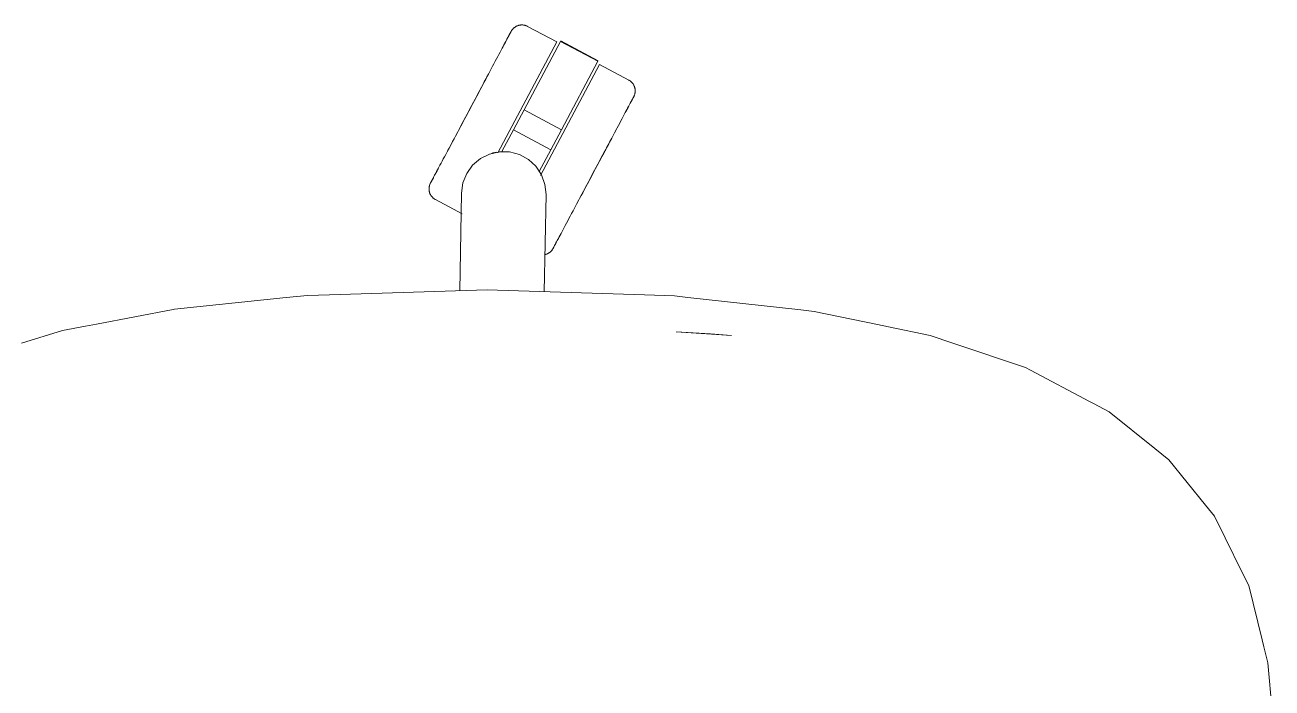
# Model space of a CAD drawing. Header units: millimetres. Extents: x 155927 to 317870, y -36033 to 97293.
# Drawn here: x 173923.9 to 174336.9, y 20220.3 to 20439.9 of the extents above; entities that cross this region are included whole.
import ezdxf

# ---------------------------------------------------------------- set-up
doc = ezdxf.new("R2010")
doc.units = ezdxf.units.MM
doc.header["$MEASUREMENT"] = 0
doc.layers.add('G-IMPT', color=8, linetype='CONTINUOUS', lineweight=9)
doc.layers.add('I-FURN', color=8, linetype='CONTINUOUS', lineweight=9)

msp = doc.modelspace()

# ---------------------------------------------------------------- linework, layer by layer
at = {"layer": 'G-IMPT'}
for p, q in [((174076.93, 20352.15), (174024.76, 20350.53)), ((174129.11, 20350.45), (174076.93, 20352.15)), ((173973.45, 20345.76), (174010.44, 20349.58)), ((174010.44, 20349.58), (174017.5, 20350.31)), ((174024.76, 20350.53), (174017.5, 20350.31)), ((174129.11, 20350.45), (174139.05, 20350.12)), ((174143.42, 20349.64), (174139.05, 20350.12)), ((174143.42, 20349.64), (174180.87, 20345.51)), ((173947.6, 20340.8), (173972.98, 20345.67)), ((173973.45, 20345.76), (173972.98, 20345.67)), ((174185.28, 20345.02), (174180.87, 20345.51)), ((174206.23, 20340.68), (174185.28, 20345.02)), ((173922.73, 20334.44), (173936.34, 20338.64)), ((173936.34, 20338.64), (173943.94, 20340.1)), ((173947.6, 20340.8), (173943.94, 20340.1)), ((174206.23, 20340.68), (174209.91, 20339.91)), ((174209.91, 20339.91), (174223.73, 20337.04)), ((174139.59, 20338.24), (174150.92, 20337.6)), ((174139.59, 20338.24), (174157.87, 20336.99)), ((174157.87, 20336.99), (174150.92, 20337.6)), ((174231.17, 20334.52), (174223.73, 20337.04)), ((174231.17, 20334.52), (174255.25, 20326.38)), ((174256.91, 20325.5), (174255.25, 20326.38)), ((174276.42, 20315.2), (174256.91, 20325.5)), ((174276.42, 20315.2), (174277.8, 20314.48)), ((174282.93, 20311.77), (174277.8, 20314.48)), ((174282.93, 20311.77), (174298.06, 20299.56)), ((174302.73, 20295.8), (174298.06, 20299.56)), ((174314.9, 20280.85), (174302.73, 20295.8)), ((174314.9, 20280.85), (174317.87, 20277.2)), ((174317.87, 20277.2), (174321.4, 20270.03)), ((174327.04, 20258.57), (174321.4, 20270.03)), ((174327.04, 20258.57), (174329.19, 20254.2)), ((174329.19, 20254.2), (174333.59, 20236.26)), ((174333.59, 20236.26), (174334.18, 20233.89)), ((174335.47, 20228.6), (174334.18, 20233.89)), ((174336.92, 20212.72), (174335.47, 20228.6))]:
    msp.add_line(p, q, dxfattribs=at)
at = {"layer": 'I-FURN'}
for p, q in [((174084.81, 20437.57), (174084.73, 20437.43)), ((174084.77, 20437.5), (174084.84, 20437.62)), ((174084.86, 20437.67), (174084.81, 20437.57)), ((174084.84, 20437.62), (174084.88, 20437.7)), ((174084.89, 20437.73), (174084.86, 20437.67)), ((174084.88, 20437.7), (174084.9, 20437.74)), ((174084.91, 20437.75), (174084.89, 20437.73)), ((174084.9, 20437.74), (174084.91, 20437.75)), ((174084.91, 20437.75), (174084.98, 20437.89)), ((174084.98, 20437.89), (174085.07, 20438.03)), ((174085.07, 20438.03), (174085.16, 20438.16)), ((174085.16, 20438.16), (174085.25, 20438.29)), ((174085.25, 20438.29), (174085.35, 20438.42)), ((174085.35, 20438.42), (174085.46, 20438.54)), ((174085.46, 20438.54), (174085.57, 20438.66)), ((174085.57, 20438.66), (174085.68, 20438.77)), ((174085.68, 20438.77), (174085.8, 20438.88)), ((174085.8, 20438.88), (174085.92, 20438.98)), ((174085.92, 20438.98), (174086.05, 20439.08)), ((174086.05, 20439.08), (174086.18, 20439.18)), ((174086.18, 20439.18), (174086.32, 20439.27)), ((174086.32, 20439.27), (174086.45, 20439.35)), ((174086.45, 20439.35), (174086.6, 20439.43)), ((174086.6, 20439.43), (174086.74, 20439.5)), ((174086.74, 20439.5), (174086.89, 20439.56)), ((174086.89, 20439.56), (174087.04, 20439.62)), ((174087.04, 20439.62), (174087.19, 20439.68)), ((174087.19, 20439.68), (174087.34, 20439.73)), ((174087.34, 20439.73), (174087.5, 20439.77)), ((174087.5, 20439.77), (174087.65, 20439.8)), ((174087.65, 20439.8), (174087.81, 20439.83)), ((174087.81, 20439.83), (174087.97, 20439.86)), ((174087.97, 20439.86), (174088.13, 20439.87)), ((174088.13, 20439.87), (174088.29, 20439.88)), ((174088.29, 20439.88), (174088.46, 20439.89)), ((174088.46, 20439.89), (174088.62, 20439.88)), ((174088.62, 20439.88), (174088.78, 20439.87)), ((174088.78, 20439.87), (174088.94, 20439.86)), ((174088.94, 20439.86), (174089.1, 20439.84)), ((174089.1, 20439.84), (174089.26, 20439.81)), ((174089.26, 20439.81), (174089.41, 20439.77)), ((174089.41, 20439.77), (174089.57, 20439.73)), ((174089.57, 20439.73), (174089.72, 20439.68)), ((174089.72, 20439.68), (174089.88, 20439.63)), ((174089.88, 20439.63), (174090.03, 20439.57)), ((174090.03, 20439.57), (174090.17, 20439.5)), ((174090.17, 20439.5), (174090.32, 20439.43)), ((174090.32, 20439.43), (174090.36, 20439.41)), ((174100.04, 20434.26), (174090.36, 20439.41)), ((174080.52, 20397.54), (174100.04, 20434.26)), ((174082.41, 20433.05), (174082.71, 20433.61)), ((174082.86, 20433.91), (174082.57, 20433.36)), ((174082.71, 20433.61), (174082.99, 20434.15)), ((174083.14, 20434.42), (174082.86, 20433.91)), ((174082.99, 20434.15), (174083.26, 20434.65)), ((174083.4, 20434.91), (174083.14, 20434.42)), ((174083.26, 20434.65), (174083.51, 20435.12)), ((174083.63, 20435.35), (174083.4, 20434.91)), ((174083.51, 20435.12), (174083.74, 20435.55)), ((174083.85, 20435.76), (174083.63, 20435.35)), ((174083.74, 20435.55), (174083.94, 20435.94)), ((174084.05, 20436.14), (174083.85, 20435.76)), ((174083.94, 20435.94), (174084.13, 20436.29)), ((174084.23, 20436.47), (174084.05, 20436.14)), ((174084.13, 20436.29), (174084.3, 20436.61)), ((174084.38, 20436.77), (174084.23, 20436.47)), ((174084.3, 20436.61), (174084.45, 20436.89)), ((174084.52, 20437.03), (174084.38, 20436.77)), ((174084.45, 20436.89), (174084.58, 20437.13)), ((174084.64, 20437.25), (174084.52, 20437.03)), ((174084.58, 20437.13), (174084.69, 20437.33)), ((174084.73, 20437.43), (174084.64, 20437.25)), ((174084.69, 20437.33), (174084.77, 20437.5)), ((174089.2, 20411.74), (174101.27, 20434.45)), ((174101.27, 20434.45), (174113.63, 20427.88)), ((174113.72, 20428.05), (174101.36, 20434.62)), ((174080.46, 20429.39), (174080.06, 20428.63)), ((174080.85, 20430.12), (174080.46, 20429.39)), ((174081.23, 20430.83), (174080.85, 20430.12)), ((174081.59, 20431.51), (174081.23, 20430.83)), ((174081.93, 20432.16), (174081.59, 20431.51)), ((174082.26, 20432.77), (174081.93, 20432.16)), ((174082.57, 20433.36), (174082.26, 20432.77)), ((174078.31, 20425.33), (174077.84, 20424.46)), ((174078.76, 20426.19), (174078.31, 20425.33)), ((174079.21, 20427.03), (174078.76, 20426.19)), ((174079.64, 20427.84), (174079.21, 20427.03)), ((174080.06, 20428.63), (174079.64, 20427.84)), ((174094.63, 20390), (174114.17, 20426.75)), ((174113.63, 20427.88), (174101.56, 20405.17)), ((174123.85, 20421.6), (174114.17, 20426.75)), ((174075.61, 20420.26), (174076.11, 20421.21)), ((174076.38, 20421.72), (174075.88, 20420.77)), ((174076.11, 20421.21), (174076.61, 20422.15)), ((174076.88, 20422.65), (174076.38, 20421.72)), ((174076.61, 20422.15), (174077.1, 20423.07)), ((174077.36, 20423.56), (174076.88, 20422.65)), ((174077.1, 20423.07), (174077.58, 20423.98)), ((174077.84, 20424.46), (174077.36, 20423.56)), ((174123.85, 20421.6), (174124, 20421.52)), ((174124, 20421.52), (174124.13, 20421.44)), ((174124.13, 20421.44), (174124.27, 20421.35)), ((174124.27, 20421.35), (174124.4, 20421.26)), ((174124.4, 20421.26), (174124.52, 20421.16)), ((174124.52, 20421.16), (174124.65, 20421.05)), ((174124.65, 20421.05), (174124.76, 20420.94)), ((174073.81, 20416.88), (174073.28, 20415.89)), ((174073.53, 20416.35), (174074.05, 20417.34)), ((174074.34, 20417.87), (174073.81, 20416.88)), ((174074.05, 20417.34), (174074.58, 20418.32)), ((174074.86, 20418.85), (174074.34, 20417.87)), ((174074.58, 20418.32), (174075.09, 20419.3)), ((174075.37, 20419.82), (174074.86, 20418.85)), ((174075.09, 20419.3), (174075.61, 20420.26)), ((174075.88, 20420.77), (174075.37, 20419.82)), ((174124.76, 20420.94), (174124.88, 20420.83)), ((174124.88, 20420.83), (174124.99, 20420.71)), ((174124.99, 20420.71), (174125.09, 20420.58)), ((174125.09, 20420.58), (174125.19, 20420.46)), ((174125.19, 20420.46), (174125.28, 20420.33)), ((174125.28, 20420.33), (174125.37, 20420.19)), ((174125.37, 20420.19), (174125.46, 20420.05)), ((174125.46, 20420.05), (174125.53, 20419.91)), ((174125.53, 20419.91), (174125.61, 20419.77)), ((174125.61, 20419.77), (174125.67, 20419.62)), ((174125.67, 20419.62), (174125.73, 20419.47)), ((174125.73, 20419.47), (174125.79, 20419.32)), ((174125.79, 20419.32), (174125.83, 20419.17)), ((174125.84, 20416.94), (174125.79, 20416.78)), ((174125.83, 20419.17), (174125.88, 20419.01)), ((174125.88, 20417.09), (174125.84, 20416.94)), ((174125.88, 20419.01), (174125.91, 20418.85)), ((174125.91, 20417.25), (174125.88, 20417.09)), ((174125.91, 20418.85), (174125.94, 20418.69)), ((174125.94, 20417.41), (174125.91, 20417.25)), ((174125.94, 20418.69), (174125.96, 20418.53)), ((174125.96, 20417.57), (174125.94, 20417.41)), ((174125.96, 20418.53), (174125.98, 20418.37)), ((174125.98, 20417.73), (174125.96, 20417.57)), ((174125.98, 20418.37), (174125.99, 20418.21)), ((174125.99, 20417.89), (174125.98, 20417.73)), ((174125.99, 20418.21), (174125.99, 20418.05)), ((174125.99, 20418.05), (174125.99, 20417.89)), ((174071.68, 20412.88), (174071.15, 20411.88)), ((174071.4, 20412.34), (174071.93, 20413.34)), ((174072.22, 20413.89), (174071.68, 20412.88)), ((174071.93, 20413.34), (174072.46, 20414.35)), ((174072.75, 20414.89), (174072.22, 20413.89)), ((174072.46, 20414.35), (174073, 20415.35)), ((174073.28, 20415.89), (174072.75, 20414.89)), ((174073, 20415.35), (174073.53, 20416.35)), ((174123.75, 20412.83), (174123.48, 20412.31)), ((174123.61, 20412.55), (174123.87, 20413.05)), ((174124.01, 20413.31), (174123.75, 20412.83)), ((174123.87, 20413.05), (174124.12, 20413.52)), ((174124.25, 20413.76), (174124.01, 20413.31)), ((174124.12, 20413.52), (174124.35, 20413.95)), ((174124.47, 20414.17), (174124.25, 20413.76)), ((174124.35, 20413.95), (174124.56, 20414.34)), ((174124.66, 20414.54), (174124.47, 20414.17)), ((174124.56, 20414.34), (174124.75, 20414.7)), ((174124.84, 20414.88), (174124.66, 20414.54)), ((174124.75, 20414.7), (174124.92, 20415.02)), ((174125, 20415.17), (174124.84, 20414.88)), ((174124.92, 20415.02), (174125.07, 20415.3)), ((174125.14, 20415.43), (174125, 20415.17)), ((174125.07, 20415.3), (174125.19, 20415.54)), ((174125.25, 20415.65), (174125.14, 20415.43)), ((174125.19, 20415.54), (174125.3, 20415.74)), ((174125.35, 20415.83), (174125.25, 20415.65)), ((174125.3, 20415.74), (174125.39, 20415.9)), ((174125.42, 20415.97), (174125.35, 20415.83)), ((174125.39, 20415.9), (174125.45, 20416.02)), ((174125.48, 20416.07), (174125.42, 20415.97)), ((174125.45, 20416.02), (174125.5, 20416.1)), ((174125.51, 20416.13), (174125.48, 20416.07)), ((174125.5, 20416.1), (174125.52, 20416.15)), ((174125.52, 20416.15), (174125.51, 20416.13)), ((174125.54, 20416.19), (174125.52, 20416.15)), ((174125.52, 20416.15), (174125.52, 20416.15)), ((174125.61, 20416.33), (174125.54, 20416.19)), ((174125.68, 20416.48), (174125.61, 20416.33)), ((174125.74, 20416.63), (174125.68, 20416.48)), ((174125.79, 20416.78), (174125.74, 20416.63)), ((174069.55, 20408.87), (174069.03, 20407.88)), ((174069.27, 20408.34), (174069.8, 20409.33)), ((174070.08, 20409.87), (174069.55, 20408.87)), ((174069.8, 20409.33), (174070.33, 20410.33)), ((174070.62, 20410.87), (174070.08, 20409.87)), ((174070.33, 20410.33), (174070.86, 20411.33)), ((174071.15, 20411.88), (174070.62, 20410.87)), ((174070.86, 20411.33), (174071.4, 20412.34)), ((174085.67, 20405.1), (174089.2, 20411.74)), ((174089.2, 20411.74), (174101.56, 20405.17)), ((174121.26, 20408.13), (174121.64, 20408.86)), ((174121.64, 20408.86), (174122.01, 20409.55)), ((174122.01, 20409.55), (174122.36, 20410.21)), ((174122.36, 20410.21), (174122.7, 20410.85)), ((174122.7, 20410.85), (174123.02, 20411.45)), ((174123.19, 20411.76), (174122.88, 20411.18)), ((174123.02, 20411.45), (174123.32, 20412.02)), ((174123.48, 20412.31), (174123.19, 20411.76)), ((174123.32, 20412.02), (174123.61, 20412.55)), ((174067.47, 20404.96), (174066.97, 20404.01)), ((174067.2, 20404.45), (174067.71, 20405.4)), ((174067.98, 20405.92), (174067.47, 20404.96)), ((174067.71, 20405.4), (174068.22, 20406.37)), ((174068.5, 20406.9), (174067.98, 20405.92)), ((174068.22, 20406.37), (174068.74, 20407.35)), ((174069.03, 20407.88), (174068.5, 20406.9)), ((174068.74, 20407.35), (174069.27, 20408.34)), ((174081.87, 20397.95), (174085.67, 20405.1)), ((174085.67, 20405.1), (174098.03, 20398.53)), ((174101.56, 20405.17), (174098.03, 20398.53)), ((174119.38, 20404.6), (174118.92, 20403.74)), ((174119.13, 20404.14), (174119.58, 20404.98)), ((174119.82, 20405.43), (174119.38, 20404.6)), ((174119.58, 20404.98), (174120.02, 20405.81)), ((174120.02, 20405.81), (174120.45, 20406.61)), ((174120.45, 20406.61), (174120.86, 20407.38)), ((174120.86, 20407.38), (174121.26, 20408.13)), ((174065.02, 20400.36), (174064.56, 20399.49)), ((174064.77, 20399.88), (174065.24, 20400.76)), ((174065.5, 20401.24), (174065.02, 20400.36)), ((174065.24, 20400.76), (174065.72, 20401.66)), ((174065.98, 20402.15), (174065.5, 20401.24)), ((174065.72, 20401.66), (174066.2, 20402.57)), ((174066.47, 20403.07), (174065.98, 20402.15)), ((174066.2, 20402.57), (174066.7, 20403.5)), ((174066.97, 20404.01), (174066.47, 20403.07)), ((174066.7, 20403.5), (174067.2, 20404.45)), ((174116.73, 20399.61), (174117.23, 20400.55)), ((174117.49, 20401.05), (174117, 20400.12)), ((174117.23, 20400.55), (174117.72, 20401.47)), ((174117.98, 20401.97), (174117.49, 20401.05)), ((174117.72, 20401.47), (174118.2, 20402.38)), ((174118.45, 20402.86), (174117.98, 20401.97)), ((174118.2, 20402.38), (174118.67, 20403.27)), ((174118.92, 20403.74), (174118.45, 20402.86)), ((174118.67, 20403.27), (174119.13, 20404.14)), ((174062.84, 20396.24), (174062.44, 20395.49)), ((174063.25, 20397.02), (174062.84, 20396.24)), ((174063.67, 20397.82), (174063.25, 20397.02)), ((174064.11, 20398.64), (174063.67, 20397.82)), ((174063.87, 20398.19), (174064.32, 20399.03)), ((174064.56, 20399.49), (174064.11, 20398.64)), ((174064.32, 20399.03), (174064.77, 20399.88)), ((174074.71, 20395.62), (174077.72, 20397.13)), ((174077.72, 20397.13), (174081.01, 20397.88)), ((174081.01, 20397.88), (174084.38, 20397.83)), ((174084.38, 20397.83), (174087.64, 20396.96)), ((174087.64, 20396.96), (174090.6, 20395.34)), ((174098.03, 20398.53), (174094.23, 20391.38)), ((174114.95, 20396.27), (174114.43, 20395.29)), ((174114.67, 20395.74), (174115.19, 20396.73)), ((174115.47, 20397.25), (174114.95, 20396.27)), ((174115.19, 20396.73), (174115.71, 20397.7)), ((174115.99, 20398.22), (174115.47, 20397.25)), ((174115.71, 20397.7), (174116.22, 20398.66)), ((174116.5, 20399.18), (174115.99, 20398.22)), ((174116.22, 20398.66), (174116.73, 20399.61)), ((174117, 20400.12), (174116.5, 20399.18)), ((174060.67, 20392.17), (174060.37, 20391.61)), ((174060.51, 20391.86), (174060.82, 20392.45)), ((174060.99, 20392.78), (174060.67, 20392.17)), ((174061.33, 20393.41), (174060.99, 20392.78)), ((174061.68, 20394.07), (174061.33, 20393.41)), ((174062.05, 20394.77), (174061.68, 20394.07)), ((174062.44, 20395.49), (174062.05, 20394.77)), ((174070.18, 20390.68), (174072.14, 20393.43)), ((174072.14, 20393.43), (174074.71, 20395.62)), ((174090.6, 20395.34), (174093.09, 20393.06)), ((174093.09, 20393.06), (174094.96, 20390.25)), ((174112.83, 20392.29), (174112.3, 20391.29)), ((174112.55, 20391.75), (174113.08, 20392.75)), ((174113.37, 20393.29), (174112.83, 20392.29)), ((174113.08, 20392.75), (174113.61, 20393.75)), ((174113.9, 20394.29), (174113.37, 20393.29)), ((174113.61, 20393.75), (174114.14, 20394.75)), ((174114.43, 20395.29), (174113.9, 20394.29)), ((174114.14, 20394.75), (174114.67, 20395.74)), ((174058.34, 20387.79), (174058.44, 20387.97)), ((174058.5, 20388.09), (174058.39, 20387.89)), ((174058.44, 20387.97), (174058.56, 20388.19)), ((174058.63, 20388.33), (174058.5, 20388.09)), ((174058.56, 20388.19), (174058.69, 20388.45)), ((174058.78, 20388.61), (174058.63, 20388.33)), ((174058.69, 20388.45), (174058.85, 20388.75)), ((174058.95, 20388.92), (174058.78, 20388.61)), ((174058.85, 20388.75), (174059.03, 20389.08)), ((174059.14, 20389.28), (174058.95, 20388.92)), ((174059.03, 20389.08), (174059.23, 20389.46)), ((174059.34, 20389.67), (174059.14, 20389.28)), ((174059.23, 20389.46), (174059.45, 20389.87)), ((174059.57, 20390.1), (174059.34, 20389.67)), ((174059.45, 20389.87), (174059.68, 20390.31)), ((174059.82, 20390.57), (174059.57, 20390.1)), ((174059.68, 20390.31), (174059.94, 20390.8)), ((174060.09, 20391.07), (174059.82, 20390.57)), ((174059.94, 20390.8), (174060.22, 20391.31)), ((174060.37, 20391.61), (174060.09, 20391.07)), ((174060.22, 20391.31), (174060.51, 20391.86)), ((174068.93, 20387.55), (174070.18, 20390.68)), ((174094.96, 20390.25), (174096.1, 20387.08)), ((174110.7, 20388.27), (174110.17, 20387.28)), ((174110.41, 20387.74), (174110.94, 20388.73)), ((174111.23, 20389.28), (174110.7, 20388.27)), ((174110.94, 20388.73), (174111.48, 20389.74)), ((174111.77, 20390.28), (174111.23, 20389.28)), ((174111.48, 20389.74), (174112.01, 20390.74)), ((174112.3, 20391.29), (174111.77, 20390.28)), ((174112.01, 20390.74), (174112.55, 20391.75)), ((174057.7, 20385.57), (174057.71, 20385.73)), ((174057.71, 20385.41), (174057.7, 20385.57)), ((174057.71, 20385.89), (174057.73, 20386.05)), ((174057.71, 20385.73), (174057.71, 20385.89)), ((174057.72, 20385.25), (174057.71, 20385.41)), ((174057.73, 20385.09), (174057.72, 20385.25)), ((174057.73, 20386.05), (174057.75, 20386.21)), ((174057.76, 20384.93), (174057.73, 20385.09)), ((174057.75, 20386.21), (174057.78, 20386.37)), ((174057.78, 20384.77), (174057.76, 20384.93)), ((174057.78, 20386.37), (174057.82, 20386.53)), ((174057.82, 20384.61), (174057.78, 20384.77)), ((174057.82, 20386.53), (174057.86, 20386.69)), ((174057.86, 20384.46), (174057.82, 20384.61)), ((174057.86, 20386.69), (174057.9, 20386.84)), ((174057.91, 20384.3), (174057.86, 20384.46)), ((174057.9, 20386.84), (174057.96, 20386.99)), ((174057.96, 20384.15), (174057.91, 20384.3)), ((174057.96, 20386.99), (174058.02, 20387.14)), ((174058.02, 20384), (174057.96, 20384.15)), ((174058.02, 20387.14), (174058.08, 20387.29)), ((174058.09, 20383.86), (174058.02, 20384)), ((174058.08, 20387.29), (174058.15, 20387.43)), ((174058.16, 20383.71), (174058.09, 20383.86)), ((174058.15, 20387.43), (174058.17, 20387.47)), ((174058.17, 20387.47), (174058.18, 20387.49)), ((174058.18, 20387.48), (174058.17, 20387.47)), ((174058.18, 20387.49), (174058.22, 20387.55)), ((174058.2, 20387.52), (174058.18, 20387.48)), ((174058.24, 20387.6), (174058.2, 20387.52)), ((174058.22, 20387.55), (174058.27, 20387.65)), ((174058.31, 20387.72), (174058.24, 20387.6)), ((174058.27, 20387.65), (174058.34, 20387.79)), ((174058.39, 20387.89), (174058.31, 20387.72)), ((174067.9, 20351.87), (174068.46, 20384.21)), ((174068.46, 20384.21), (174068.93, 20387.55)), ((174096.1, 20387.08), (174096.45, 20383.72)), ((174108.6, 20384.33), (174108.09, 20383.36)), ((174108.32, 20383.81), (174108.84, 20384.78)), ((174109.12, 20385.3), (174108.6, 20384.33)), ((174108.84, 20384.78), (174109.36, 20385.75)), ((174109.64, 20386.29), (174109.12, 20385.3)), ((174109.36, 20385.75), (174109.88, 20386.74)), ((174110.17, 20387.28), (174109.64, 20386.29)), ((174109.88, 20386.74), (174110.41, 20387.74)), ((174058.24, 20383.57), (174058.16, 20383.71)), ((174058.32, 20383.43), (174058.24, 20383.57)), ((174058.41, 20383.3), (174058.32, 20383.43)), ((174058.5, 20383.17), (174058.41, 20383.3)), ((174058.6, 20383.04), (174058.5, 20383.17)), ((174058.71, 20382.92), (174058.6, 20383.04)), ((174058.82, 20382.8), (174058.71, 20382.92)), ((174058.93, 20382.68), (174058.82, 20382.8)), ((174059.05, 20382.57), (174058.93, 20382.68)), ((174059.17, 20382.47), (174059.05, 20382.57)), ((174059.3, 20382.37), (174059.17, 20382.47)), ((174059.43, 20382.27), (174059.3, 20382.37)), ((174059.56, 20382.18), (174059.43, 20382.27)), ((174059.7, 20382.1), (174059.56, 20382.18)), ((174059.84, 20382.02), (174059.7, 20382.1)), ((174059.84, 20382.02), (174068.68, 20377.32)), ((174096.45, 20383.72), (174095.88, 20351.53)), ((174105.86, 20379.17), (174106.33, 20380.06)), ((174106.59, 20380.55), (174106.11, 20379.65)), ((174106.33, 20380.06), (174106.82, 20380.98)), ((174107.08, 20381.48), (174106.59, 20380.55)), ((174106.82, 20380.98), (174107.31, 20381.91)), ((174107.58, 20382.41), (174107.08, 20381.48)), ((174107.31, 20381.91), (174107.81, 20382.85)), ((174108.09, 20383.36), (174107.58, 20382.41)), ((174107.81, 20382.85), (174108.32, 20383.81)), ((174103.64, 20375), (174104.06, 20375.79)), ((174104.06, 20375.79), (174104.49, 20376.6)), ((174104.49, 20376.6), (174104.93, 20377.43)), ((174104.93, 20377.43), (174105.39, 20378.29)), ((174105.39, 20378.29), (174105.86, 20379.17)), ((174101.43, 20370.85), (174101.76, 20371.47)), ((174101.76, 20371.47), (174102.11, 20372.12)), ((174102.11, 20372.12), (174102.47, 20372.79)), ((174102.47, 20372.79), (174102.84, 20373.5)), ((174102.84, 20373.5), (174103.23, 20374.24)), ((174103.23, 20374.24), (174103.64, 20375)), ((174099.56, 20367.33), (174099.39, 20367.01)), ((174099.47, 20367.15), (174099.65, 20367.49)), ((174099.75, 20367.68), (174099.56, 20367.33)), ((174099.65, 20367.49), (174099.84, 20367.86)), ((174099.96, 20368.08), (174099.75, 20367.68)), ((174099.84, 20367.86), (174100.06, 20368.27)), ((174100.19, 20368.51), (174099.96, 20368.08)), ((174100.06, 20368.27), (174100.3, 20368.72)), ((174100.44, 20368.97), (174100.19, 20368.51)), ((174100.3, 20368.72), (174100.56, 20369.2)), ((174100.7, 20369.47), (174100.44, 20368.97)), ((174100.56, 20369.2), (174100.83, 20369.72)), ((174100.99, 20370.01), (174100.7, 20369.47)), ((174100.83, 20369.72), (174101.12, 20370.27)), ((174101.29, 20370.58), (174100.99, 20370.01)), ((174101.12, 20370.27), (174101.43, 20370.85)), ((174096.2, 20363.86), (174096.04, 20363.82)), ((174096.35, 20363.9), (174096.2, 20363.86)), ((174096.51, 20363.95), (174096.35, 20363.9)), ((174096.66, 20364), (174096.51, 20363.95)), ((174096.81, 20364.06), (174096.66, 20364)), ((174096.96, 20364.13), (174096.81, 20364.06)), ((174097.1, 20364.2), (174096.96, 20364.13)), ((174097.24, 20364.28), (174097.1, 20364.2)), ((174097.38, 20364.36), (174097.24, 20364.28)), ((174097.51, 20364.45), (174097.38, 20364.36)), ((174097.64, 20364.54), (174097.51, 20364.45)), ((174097.77, 20364.64), (174097.64, 20364.54)), ((174097.89, 20364.74), (174097.77, 20364.64)), ((174098.01, 20364.85), (174097.89, 20364.74)), ((174098.13, 20364.97), (174098.01, 20364.85)), ((174098.24, 20365.09), (174098.13, 20364.97)), ((174098.34, 20365.21), (174098.24, 20365.09)), ((174098.44, 20365.33), (174098.34, 20365.21)), ((174098.54, 20365.46), (174098.44, 20365.33)), ((174098.63, 20365.6), (174098.54, 20365.46)), ((174098.71, 20365.74), (174098.63, 20365.6)), ((174098.79, 20365.88), (174098.71, 20365.74)), ((174098.81, 20365.92), (174098.79, 20365.88)), ((174098.79, 20365.88), (174098.8, 20365.9)), ((174098.79, 20365.88), (174098.79, 20365.88)), ((174098.8, 20365.9), (174098.83, 20365.96)), ((174098.86, 20366.01), (174098.81, 20365.92)), ((174098.83, 20365.96), (174098.89, 20366.06)), ((174098.92, 20366.13), (174098.86, 20366.01)), ((174098.89, 20366.06), (174098.96, 20366.2)), ((174099.01, 20366.29), (174098.92, 20366.13)), ((174098.96, 20366.2), (174099.06, 20366.38)), ((174099.12, 20366.49), (174099.01, 20366.29)), ((174099.06, 20366.38), (174099.17, 20366.6)), ((174099.24, 20366.73), (174099.12, 20366.49)), ((174099.17, 20366.6), (174099.31, 20366.86)), ((174099.39, 20367.01), (174099.24, 20366.73)), ((174099.31, 20366.86), (174099.47, 20367.15))]:
    msp.add_line(p, q, dxfattribs=at)
msp.add_arc((174082.46, 20384.15), 13.81, 102.3473, 107.336, dxfattribs=at)
msp.add_open_spline([(174078.81, 20397.48), (174079.24, 20397.59), (174079.67, 20397.66), (174080.11, 20397.72)], degree=3, dxfattribs=at)

doc.saveas('drawing.dxf')
